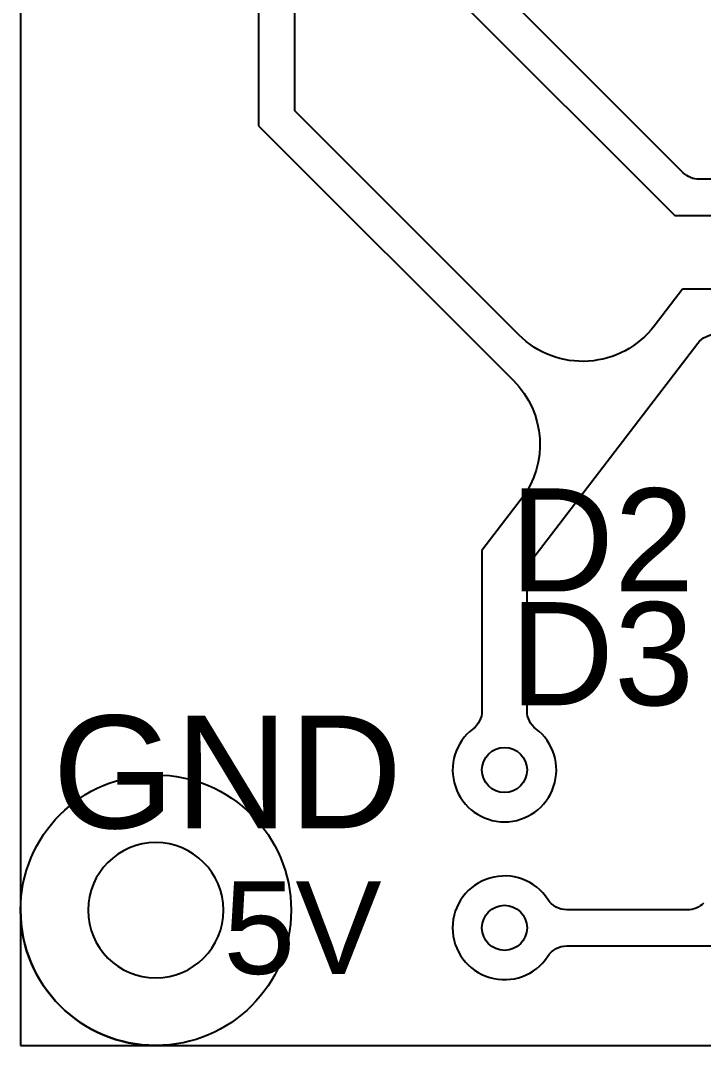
# Model space of a CAD drawing. Extents: x -86 to 76, y -134 to -25.
# Drawn here: x -85.96 to -70.81, y -120 to -97.27 of the extents above; entities that cross this region are included whole.
import ezdxf

# ---------------------------------------------------------------- set-up
doc = ezdxf.new("R2010")
doc.units = 0
for name, color, linetype in [('MOSFET', 7, 'CONTINUOUS'), ('MOSFET$MASK', 7, 'CONTINUOUS'), ('MOSFET$TRACES', 7, 'CONTINUOUS')]:
    doc.layers.add(name, color=color, linetype=linetype)
doc.styles.add('DEFAULT', font='arial.ttf')

msp = doc.modelspace()

# ---------------------------------------------------------------- linework, layer by layer
at = {"layer": 'MOSFET'}
for p, q in [((-85.957, -25), (-85.957, -120)), ((-85.957, -28), (-85.957, -117)), ((-85.957, -120), (-10.957, -120)), ((-82.957, -120), (-13.957, -120))]:
    msp.add_line(p, q, dxfattribs=at)
msp.add_circle((-82.957, -117), 3, dxfattribs=at)
msp.add_arc((-82.957, -117), 3, 180, 270, dxfattribs=at)
at = {"layer": 'MOSFET$TRACES'}
for p, q in [((-80.677, -34.396), (-80.677, -99.603)), ((-79.877, -99.272), (-79.877, -34.728)), ((-78.031, -95.006), (-71.447, -101.59)), ((-71.262, -100.644), (-77.085, -94.821)), ((-74.908, -104.241), (-79.877, -99.272)), ((-80.677, -99.603), (-75.027, -105.253)), ((-66.925, -100.79), (-70.908, -100.79)), ((-71.447, -101.59), (-66.925, -101.59)), ((-71.282, -103.23), (-71.907, -104.045)), ((-67.105, -103.23), (-71.282, -103.23)), ((-74.623, -109.226), (-70.939, -104.426)), ((-74.854, -107.885), (-75.726, -109.021)), ((-75.726, -109.021), (-75.726, -112.578)), ((-74.726, -109.531), (-74.623, -109.226)), ((-74.726, -112.578), (-74.726, -109.531)), ((-71.167, -116.99), (-73.843, -116.99)), ((-73.843, -117.79), (-70.629, -117.79))]:
    msp.add_line(p, q, dxfattribs=at)
for centre in [(-75.226, -113.89), (-75.226, -117.39)]:
    msp.add_circle(centre, 0.5, dxfattribs=at)
at = {"layer": 'MOSFET$TRACES', "extrusion": (0, 0, -1)}
msp.add_circle((82.957, -117), 1.5, dxfattribs=at)
for centre, radius, start, end in [((70.908, -100.29), 0.5, 270, 315), ((73.493, -102.827), 2, 217.5041, 315), ((70.55, -104.714), 0.484, 36.5629, 90.9412), ((76.441, -106.668), 2, 135, 217.5041), ((76.226, -112.578), 0.5, 180, 232.6948), ((74.226, -112.578), 0.5, 307.3052, 360), ((73.843, -116.49), 0.5, 270, 326.9443), ((71.167, -116.49), 0.5, 225, 270), ((73.843, -118.29), 0.5, 33.0557, 90)]:
    msp.add_arc(centre, radius, start, end, dxfattribs=at)
at = {"layer": 'MOSFET$TRACES'}
for centre, start, end in [((-75.226, -113.89), 127.3052, 52.6948), ((-75.226, -117.39), 33.0557, 326.9443)]:
    msp.add_arc(centre, 1.15, start, end, dxfattribs=at)

# ---------------------------------------------------------------- texts
at = {"layer": 'MOSFET$MASK', "style": 'DEFAULT'}
for s, height, p in [('D2', 2.2874, (-75.104, -109.931)), ('D3', 2.2874, (-75.104, -112.454)), ('GND', 2.5, (-85.251, -115.182)), ('5V', 2.055, (-81.46, -118.412))]:
    msp.add_text(s, height=height, dxfattribs=at).set_placement(p)

doc.saveas('drawing.dxf')
